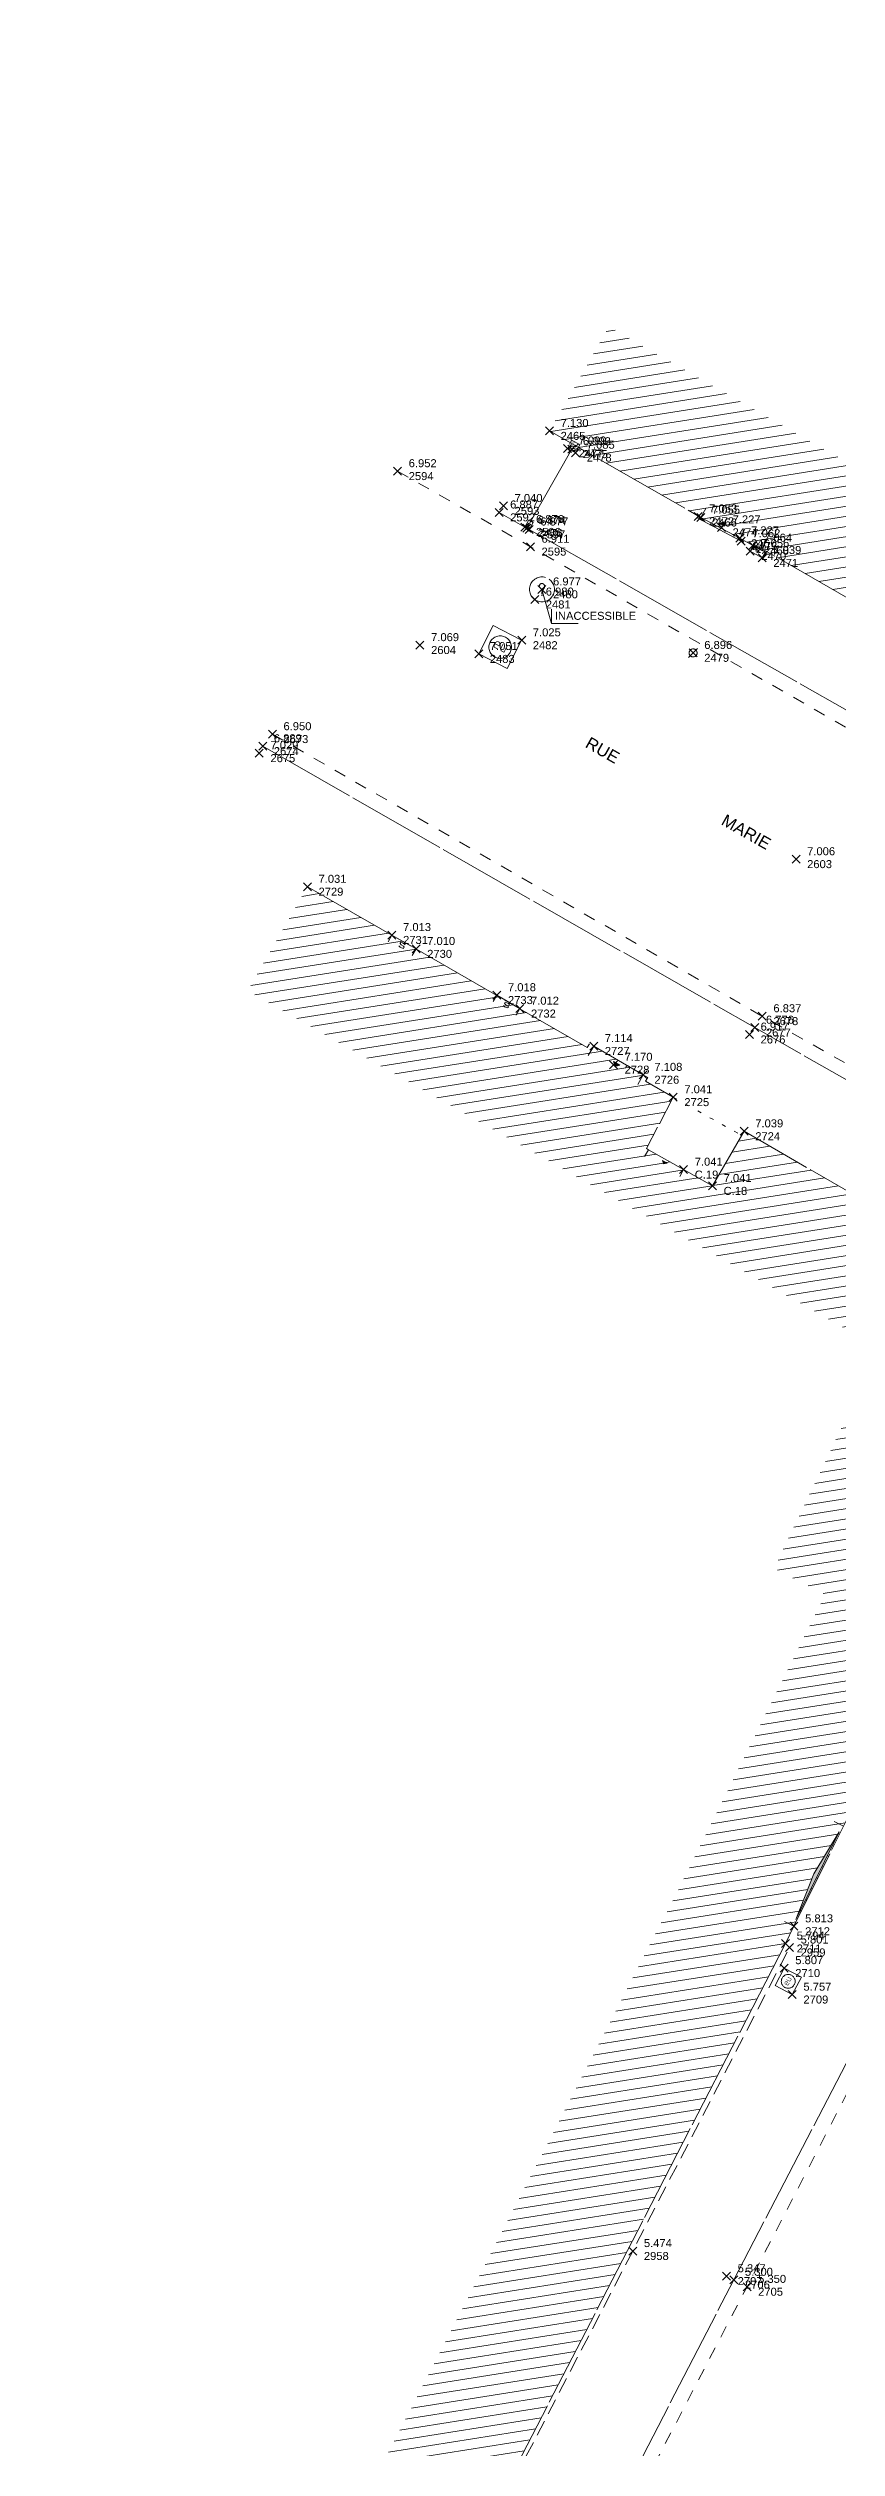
# Model space of a CAD drawing. Header units: metres. Extents: x 1223562 to 1223801, y 7191360 to 7191620.
# Drawn here: x 1223670.4 to 1223690.1, y 7191399.2 to 7191459.2 of the extents above; entities that cross this region are included whole.
import ezdxf
from ezdxf.enums import TextEntityAlignment as Align

# ---------------------------------------------------------------- set-up
doc = ezdxf.new("R2010")
doc.units = ezdxf.units.M
doc.header["$PDMODE"] = 3
doc.header["$PDSIZE"] = 0.1
for name, pattern in [('LL_0822', [2.5, 2.5, 0]), ('LL_0824', [0.35, 0.1, -0.25]), ('LL_0829', [0.6, 0.3, -0.3]), ('RL_1102', [0.6, 0.4, -0.2]), ('RL_1105', [2.5, 2.5, 0]), ('RL_1110', [2.5, 2.5, 0]), ('Socle_Continu', [2.5, 2.5, 0])]:
    doc.linetypes.add(name, pattern=pattern)
for name, color, linetype, lineweight in [('BATIH_SCS', 201, 'Socle_Continu', 13), ('EAUPO_SCS', 140, 'Socle_Continu', 13), ('ELECT_SCS', 1, 'Socle_Continu', 13), ('HABIL_SCI', 7, 'Socle_Continu', 13), ('INDET_SCI', 7, 'Socle_Continu', 13), ('INDET_SCS', 7, 'Socle_Continu', 13), ('SIGTA_SCI', 7, 'Socle_Continu', 13), ('SIGTM_SCI', 1, 'Socle_Continu', 13), ('SIGTO_SCI', 255, 'Socle_Continu', 13), ('VOIRI_SCS', 7, 'Socle_Continu', 13)]:
    doc.layers.add(name, color=color, linetype=linetype, lineweight=lineweight)
for name, color, linetype, lineweight, true_color in [('BATIM_SCS', 7, 'Socle_Continu', 13, 0xdf7fff), ('EAUPL_SCS', 5, 'Socle_Continu', 13, 0x0000ff), ('EAUUS_SCS', 7, 'Socle_Continu', 13, 0x7f3f00)]:
    doc.layers.add(name, color=color, linetype=linetype, lineweight=lineweight, true_color=true_color)
doc.styles.get("Standard").update_dxf_attribs({"font": 'arial.ttf'})
doc.styles.add('Style_2', font='WINGDNG3.TTF')
doc.linetypes.add('BL_0068', pattern='A,0.508,-0.254,["}",Style_2,S=0.254,R=0,X=-0.2,Y=-0.12],0.254', length=1.016)
pattern_1 = [(9, (0, 0), (-0.03910861626, 0.246922085149), [])]

# ---------------------------------------------------------------- blocks, each defined once
blk = doc.blocks.new('YP_1521')
at = {"layer": 'SIGTO_SCI', "color": 7, "linetype": 'Socle_Continu'}
blk.add_point((0, 0), dxfattribs=at)
at = {"layer": 'SIGTA_SCI', "linetype": 'Socle_Continu'}
blk.add_attdef('ALT', (0.278, 0.099), '', height=0.2, dxfattribs=at)
at = {"layer": 'SIGTA_SCI', "linetype": 'Socle_Continu', "flags": 9}
blk.add_attdef('CALQUE_ALT', (1.69, -1.18), '', height=0.2, dxfattribs=at)
at = {"layer": 'SIGTM_SCI', "linetype": 'Socle_Continu'}
blk.add_attdef('MAT', (0.278, -0.223), '', height=0.2, dxfattribs=at)
at = {"layer": 'SIGTM_SCI', "linetype": 'Socle_Continu', "flags": 9}
blk.add_attdef('CALQUE_MAT', (1.69, -1.501), '', height=0.2, dxfattribs=at)
at = {"layer": 'SIGTO_SCI', "linetype": 'Socle_Continu', "flags": 9}
for tag, p in [('ID', (1.69, 0.105)), ('NATURE', (1.69, -0.216)), ('FAMILLE', (1.69, -0.538)), ('CALQUE', (1.69, -0.859)), ('PCRS', (1.69, -1.823))]:
    blk.add_attdef(tag, p, '', height=0.2, dxfattribs=at)
blk = doc.blocks.new('RP_1121')
at = {"layer": 'BATIM_SCS', "linetype": 'Socle_Continu'}
blk.add_hatch(color=256, dxfattribs=at).paths.add_polyline_path([(0.438, 0.086), (0.5, 0.172), (0.563, 0.086)])
for p, q in [((0, 0.276), (0, 0)), ((0.438, 0.086), (0.5, 0.172)), ((0.563, 0.086), (0.438, 0.086)), ((0.5, 0.172), (0.563, 0.086)), ((1, -0.001), (1, 0.275))]:
    blk.add_line(p, q, dxfattribs=at)
at = {"layer": 'BATIM_SCS', "linetype": 'Socle_Continu', "flags": 9}
for tag, p in [('ID', (1.431, 0.651)), ('NATURE', (1.431, 0.33)), ('FAMILLE', (1.431, 0.008)), ('CALQUE', (1.431, -0.313)), ('PCRS', (1.431, -0.634))]:
    blk.add_attdef(tag, p, '', height=0.2, dxfattribs=at)
blk = doc.blocks.new('FP_0406')
at = {"layer": 'ELECT_SCS', "linetype": 'Socle_Continu'}
blk.add_hatch(color=256, dxfattribs=at).paths.add_polyline_path([(0, 0), (0, 0.286), (1, 0.286), (0.1, 0.229)])
at = {"layer": 'ELECT_SCS', "linetype": 'Socle_Continu', "flags": 128}
blk.add_lwpolyline([(0, 0.286), (0, 0), (1, 0), (1, 0.286)], close=True, dxfattribs=at)
at = {"layer": 'ELECT_SCS', "linetype": 'Socle_Continu'}
blk.add_lwpolyline([(0, 0), (0, 0.286), (1, 0.286), (0.1, 0.229)], close=True, dxfattribs=at)
at = {"layer": 'ELECT_SCS', "linetype": 'Socle_Continu', "flags": 128}
blk.add_lwpolyline([(0.689, 0.161), (0.466, 0.074), (0.473, 0.136), (0.314, 0.12), (0.54, 0.215), (0.526, 0.147), (0.689, 0.161)], dxfattribs=at)
at = {"layer": 'ELECT_SCS', "linetype": 'Socle_Continu', "flags": 9}
for tag, p in [('NATURE', (1.244, 0.357)), ('FAMILLE', (1.244, 0.035)), ('ID', (1.244, 0.678)), ('CALQUE', (1.244, -0.286)), ('PCRS', (1.244, -0.607))]:
    blk.add_attdef(tag, p, '', height=0.2, dxfattribs=at)
blk = doc.blocks.new('BP_0086')
at = {"layer": 'EAUPL_SCS', "linetype": 'Socle_Continu', "flags": 128}
blk.add_lwpolyline([(1, 0), (1, 1), (0, 1), (0, 0)], close=True, dxfattribs=at)
at = {"layer": 'EAUPL_SCS', "linetype": 'Socle_Continu', "const_width": 0.0188, "flags": 128}
for points in [[(0.18, 0.76), (0.11, 0.76, -0.424), (0.07, 0.8), (0.07, 0.87, -0.997785), (0.18, 0.87), (0.18, 0.85), (0.09, 0.85)], [(0.25, 0.68), (0.25, 0.93), (0.32, 0.93, -0.410802), (0.37, 0.88), (0.37, 0.81, -0.396178), (0.32, 0.76), (0.27, 0.76)]]:
    blk.add_lwpolyline(points, format="xyb", dxfattribs=at)
at = {"layer": 'EAUPL_SCS', "linetype": 'Socle_Continu', "flags": 128}
for points in [[(0.12, 0.06, 0.308109), (0.25, 0.25, -0.498161), (0.5, 0.5, 0.49989), (0.75, 0.75, -0.306811), (0.87, 0.94)], [(0.94, 0.56, -0.49989), (0.69, 0.31, 0.49989), (0.44, 0.06)], [(0.72, 0.06, -0.52802), (0.84, 0.16, 0.528439), (0.97, 0.25)]]:
    blk.add_lwpolyline(points, format="xyb", dxfattribs=at)
at = {"layer": 'EAUPL_SCS', "linetype": 'Socle_Continu', "flags": 9}
for tag, p in [('CALQUE', (1.49, -0.06)), ('ID', (1.49, 0.91)), ('NATURE', (1.49, 0.58)), ('FAMILLE', (1.49, 0.26)), ('PCRS', (1.49, -0.38))]:
    blk.add_attdef(tag, p, '', height=0.2, dxfattribs=at)
blk = doc.blocks.new('AP_0001')
at = {"layer": 'EAUPO_SCS', "linetype": 'Socle_Continu'}
blk.add_line((0.113, 0.113), (-0.113, -0.113), dxfattribs=at)
blk.add_circle((0, 0), 0.1, dxfattribs=at)
at = {"layer": 'EAUPO_SCS', "linetype": 'Socle_Continu', "flags": 9}
for tag, p in [('ID', (0.809, 0.507)), ('NATURE', (0.809, 0.186)), ('FAMILLE', (0.809, -0.135)), ('CALQUE', (0.809, -0.456)), ('PCRS', (0.809, -0.778))]:
    blk.add_attdef(tag, p, '', height=0.2, dxfattribs=at)
blk = doc.blocks.new('KP_0761')
at = {"layer": 'INDET_SCS', "linetype": 'Socle_Continu', "flags": 128}
blk.add_lwpolyline([(-0.104, 0.13, -1), (0.104, 0.13, -0.209077), (0.05, -0.005, 0.201083), (0, -0.124), (0, -0.182)], format="xyb", dxfattribs=at)
at = {"layer": 'INDET_SCS', "linetype": 'Socle_Continu'}
blk.add_lwpolyline([(-0.009, -0.225, 0.098491), (-0.012, -0.229, 0.098491), (-0.013, -0.234, 0.098491), (-0.012, -0.239, 0.098491), (-0.009, -0.244, 0.098491), (-0.005, -0.246, 0.098491), (0, -0.247, 0.098491), (0.005, -0.246, 0.098491), (0.009, -0.244, 0.098491), (0.012, -0.239, 0.098491), (0.013, -0.234, 0.098491), (0.012, -0.229, 0.098491), (0.009, -0.225, 0.098491), (0.005, -0.222, 0.098491), (0, -0.221, 0.098491), (-0.005, -0.222, 0.098491)], format="xyb", close=True, dxfattribs=at)
blk.add_lwpolyline([(-0.009, -0.225, 0.098491), (-0.012, -0.229, 0.098491), (-0.013, -0.234, 0.098491), (-0.012, -0.239, 0.098491), (-0.009, -0.244, 0.098491), (-0.005, -0.246, 0.098491), (0, -0.247, 0.098491), (0.005, -0.246, 0.098491), (0.009, -0.244, 0.098491), (0.012, -0.239, 0.098491), (0.013, -0.234, 0.098491), (0.012, -0.229, 0.098491), (0.009, -0.225, 0.098491), (0.005, -0.222, 0.098491), (0, -0.221, 0.098491), (-0.005, -0.222, 0.098491)], format="xyb", close=True, dxfattribs=at)
blk.add_circle((0, 0), 0.5, dxfattribs=at)
at = {"layer": 'INDET_SCS', "linetype": 'Socle_Continu', "flags": 9}
for tag, p in [('NATURE', (0.982, 0.28)), ('FAMILLE', (0.982, -0.041)), ('ID', (0.982, 0.601)), ('CALQUE', (0.982, -0.362)), ('PCRS', (0.982, -0.684))]:
    blk.add_attdef(tag, p, '', height=0.2, dxfattribs=at)
blk = doc.blocks.new('BP_0091')
at = {"layer": 'EAUPL_SCS', "linetype": 'Socle_Continu'}
h = blk.add_hatch(color=256, dxfattribs=at)
h.dxf.hatch_style = 1
h.paths.add_polyline_path([(0.09, 0), (0.91, 0, 0.388383)])
blk.add_line((0.91, 0), (0.09, 0), dxfattribs=at)
at = {"layer": 'EAUPL_SCS', "linetype": 'Socle_Continu', "flags": 128}
blk.add_lwpolyline([(0, 0), (0, 0.5), (1, 0.5), (1, 0)], close=True, dxfattribs=at)
at = {"layer": 'EAUPL_SCS', "linetype": 'Socle_Continu'}
blk.add_arc((0.5, -0.44), 0.602, 47.5494, 132.4506, dxfattribs=at)
at = {"layer": 'EAUPL_SCS', "linetype": 'Socle_Continu', "flags": 9}
for tag, p in [('CALQUE', (1.45, -0.06)), ('ID', (1.45, 0.91)), ('NATURE', (1.45, 0.59)), ('FAMILLE', (1.45, 0.27)), ('PCRS', (1.45, -0.38))]:
    blk.add_attdef(tag, p, '', height=0.2, dxfattribs=at)
blk = doc.blocks.new('CP_0163')
at = {"layer": 'EAUUS_SCS', "linetype": 'Socle_Continu'}
blk.add_lwpolyline([(0, 0), (1, 0), (1, 1), (0, 1)], close=True, dxfattribs=at)
at = {"layer": 'EAUUS_SCS', "linetype": 'Socle_Continu', "const_width": 0.0235, "flags": 128}
for points in [[(0.45, 0.412), (0.362, 0.412, -0.405328), (0.31, 0.465), (0.31, 0.553, -0.999132), (0.45, 0.553), (0.45, 0.518), (0.327, 0.518)], [(0.538, 0.624), (0.538, 0.474, 0.410802), (0.6, 0.412), (0.679, 0.412), (0.679, 0.624)]]:
    blk.add_lwpolyline(points, format="xyb", dxfattribs=at)
at = {"layer": 'EAUUS_SCS', "linetype": 'Socle_Continu'}
blk.add_circle((0.5, 0.5), 0.353, dxfattribs=at)
at = {"layer": 'EAUUS_SCS', "linetype": 'Socle_Continu', "flags": 9}
for tag, p in [('NATURE', (1.381, 0.739)), ('ID', (1.381, 1.06)), ('CALQUE', (1.381, 0.096)), ('FAMILLE', (1.381, 0.417)), ('TYPE', (1.381, -0.546)), ('PCRS', (1.381, -0.225))]:
    blk.add_attdef(tag, p, '', height=0.2, dxfattribs=at)
blk = doc.blocks.new('RP_1122')
at = {"layer": 'BATIM_SCS', "linetype": 'Socle_Continu'}
blk.add_hatch(color=256, dxfattribs=at).paths.add_polyline_path([(0.062, 0.033), (0.938, 0.033), (0.5, 0.133)])
for p, q in [((0, 0.265), (0, 0)), ((1, 0), (1, 0.265)), ((0.5, 0.133), (0.062, 0.033)), ((0.062, 0.033), (0.938, 0.033)), ((0.938, 0.033), (0.5, 0.133))]:
    blk.add_line(p, q, dxfattribs=at)
at = {"layer": 'BATIM_SCS', "linetype": 'Socle_Continu', "flags": 9}
for tag, p in [('ID', (1.342, 0.871)), ('NATURE', (1.342, 0.549)), ('FAMILLE', (1.342, 0.228)), ('CALQUE', (1.342, -0.093)), ('PCRS', (1.342, -0.415))]:
    blk.add_attdef(tag, p, '', height=0.2, dxfattribs=at)
blk = doc.blocks.new('RP_1123')
at = {"layer": 'BATIM_SCS', "linetype": 'Socle_Continu'}
for p, q in [((0, 0.25), (0, 0)), ((0, 0), (0.898, 0)), ((0.365, 0.188), (0.421, 0.203)), ((0.365, 0.188), (0.365, 0.156)), ((0.365, 0.141), (0.365, 0.156)), ((0.365, 0.141), (0.393, 0.125)), ((0.421, 0.047), (0.365, 0.062)), ((0.393, 0.125), (0.477, 0.125)), ((0.477, 0.203), (0.421, 0.203)), ((0.477, 0.047), (0.421, 0.047)), ((0.477, 0.203), (0.533, 0.188)), ((0.477, 0.125), (0.533, 0.109)), ((0.533, 0.062), (0.477, 0.047)), ((0.533, 0.109), (0.533, 0.094)), ((0.533, 0.094), (0.533, 0.062)), ((0.898, 0), (0.898, 0.25))]:
    blk.add_line(p, q, dxfattribs=at)
at = {"layer": 'BATIM_SCS', "linetype": 'Socle_Continu', "flags": 9}
for tag, p in [('ID', (1.247, 0.805)), ('CALQUE', (1.247, -0.159)), ('NATURE', (1.247, 0.484)), ('FAMILLE', (1.247, 0.163)), ('PCRS', (1.247, -0.48))]:
    blk.add_attdef(tag, p, '', height=0.2, dxfattribs=at)
blk = doc.blocks.new('*U90')
at = {"layer": 'INDET_SCI', "linetype": 'Socle_Continu'}
blk.add_line((0.235, -0.849), (0, 0), dxfattribs=at)
at = {"layer": 'INDET_SCI', "linetype": 'Socle_Continu', "flags": 128}
blk.add_lwpolyline([(0.908, -0.849), (0.235, -0.849), (0.235, -0.492)], dxfattribs=at)
at = {"layer": 'INDET_SCI', "linetype": 'Socle_Continu'}
blk.add_point((0, 0), dxfattribs=at)
at = {"layer": 'INDET_SCI', "linetype": 'Socle_Continu', "flags": 9}
for tag, p in [('NATURE', (1.967, -0.177)), ('ID', (1.967, 0.144)), ('FAMILLE', (1.967, -0.499)), ('CALQUE', (1.967, -0.82)), ('PCRS', (1.967, -1.141))]:
    blk.add_attdef(tag, p, '', height=0.2, dxfattribs=at)
at = {"layer": 'INDET_SCI', "linetype": 'Socle_Continu'}
blk.add_attdef('TXT', (0.323, -0.761), '', height=0.2, dxfattribs=at)
blk = doc.blocks.new('ZP_1565')
at = {"layer": 'HABIL_SCI', "linetype": 'Socle_Continu'}
blk.add_attdef('TYPE', text='', height=0.3, dxfattribs=at).set_placement((0, 0), align=Align.MIDDLE_CENTER)
at = {"layer": 'HABIL_SCI', "linetype": 'Socle_Continu', "flags": 9}
for tag, p in [('ID', (0.547, -0.599)), ('NATURE', (0.547, -0.92)), ('FAMILLE', (0.547, -1.242)), ('PCRS', (0.533, -1.833)), ('CALQUE', (0.547, -1.563))]:
    blk.add_attdef(tag, p, '', height=0.2, dxfattribs=at)

msp = doc.modelspace()

# ---------------------------------------------------------------- hatches: boundary and pattern name
at = {"layer": 'BATIH_SCS', "linetype": 'Socle_Continu'}
h = msp.add_hatch(dxfattribs=at)
h.set_pattern_fill('RL_1107', color=256, angle=324, pattern_type=2)
h.set_pattern_definition(pattern_1)
h.paths.add_polyline_path([(1223715.221, 7191462.04), (1223715.678, 7191462.949), (1223716.233, 7191464.007), (1223716.476, 7191464.486), (1223717.052, 7191465.57), (1223718.068, 7191467.537), (1223719.743, 7191470.824), (1223720.161, 7191471.617), (1223723.001, 7191477.102), (1223724.116, 7191479.261), (1223724.827, 7191480.674), (1223728.369, 7191487.521), (1223729.933, 7191490.592), (1223729.809, 7191490.655, -0.713689), (1223729.362, 7191490.809, -0.535543), (1223729.708, 7191491.04), (1223729.749, 7191491.137), (1223728.002, 7191492.156), (1223727.26, 7191491.953), (1223701.685, 7191442.431), (1223684.443, 7191452.241), (1223682.954, 7191449.637), (1223686.743, 7191447.471), (1223687.774, 7191446.922), (1223687.773, 7191446.921), (1223688.043, 7191446.77), (1223688.066, 7191446.809), (1223691.323, 7191444.938), (1223691.297, 7191444.895), (1223691.966, 7191444.496), (1223692.478, 7191444.206), (1223694.64, 7191442.973), (1223694.98, 7191442.776), (1223696.019, 7191442.187), (1223697.189, 7191441.536), (1223697.785, 7191441.198), (1223701.033, 7191439.35), (1223701.621, 7191439.015), (1223702.807, 7191438.342, 0.15962), (1223702.897, 7191438.327, 0.245462), (1223703.007, 7191438.409), (1223703.554, 7191439.494), (1223703.921, 7191440.222), (1223708.099, 7191448.324), (1223708.732, 7191449.565), (1223709.615, 7191451.28), (1223710.016, 7191452.078), (1223712.5, 7191456.867), (1223712.931, 7191457.654)])
h.paths.add_polyline_path([(1223712.565, 7191457.343), (1223712.667, 7191457.351), (1223712.613, 7191457.253)], flags=16)
h.paths.add_polyline_path([(1223715.344, 7191462.476), (1223715.296, 7191462.572), (1223715.401, 7191462.59)], flags=16)
h.paths.add_polyline_path([(1223709.764, 7191451.768), (1223709.713, 7191451.668), (1223709.662, 7191451.757)], flags=16)
h.paths.add_polyline_path([(1223716.242, 7191464.304), (1223716.254, 7191464.317), (1223716.238, 7191464.287), (1223716.232, 7191464.253), (1223716.248, 7191464.244), (1223716.257, 7191464.24), (1223716.273, 7191464.251), (1223716.295, 7191464.296), (1223716.319, 7191464.321), (1223716.327, 7191464.317), (1223716.352, 7191464.304), (1223716.337, 7191464.274), (1223716.344, 7191464.309), (1223716.319, 7191464.321), (1223716.295, 7191464.296), (1223716.273, 7191464.251), (1223716.225, 7191464.219)], flags=16)
h.paths.add_polyline_path([(1223708.379, 7191449.061), (1223708.3, 7191448.906), (1223708.262, 7191449.023)], flags=16)
h.paths.add_polyline_path([(1223717.42, 7191466.47), (1223717.407, 7191466.633), (1223717.547, 7191466.716)], flags=16)
h.paths.add_polyline_path([(1223719.138, 7191469.819), (1223719.083, 7191469.902), (1223719.182, 7191469.906)], flags=16)
h.paths.add_polyline_path([(1223719.85, 7191471.211), (1223719.8, 7191471.301), (1223719.902, 7191471.31)], flags=16)
h.paths.add_polyline_path([(1223703.584, 7191439.964), (1223703.562, 7191439.918), (1223703.551, 7191439.867), (1223703.589, 7191439.847), (1223703.613, 7191439.864), (1223703.648, 7191439.932), (1223703.683, 7191439.971), (1223703.721, 7191439.952), (1223703.706, 7191439.874), (1223703.688, 7191439.855), (1223703.711, 7191439.9), (1223703.721, 7191439.952), (1223703.683, 7191439.971), (1223703.648, 7191439.932), (1223703.602, 7191439.841), (1223703.551, 7191439.867), (1223703.567, 7191439.944)], flags=16)
h.paths.add_polyline_path([(1223701.384, 7191439.326), (1223701.342, 7191439.336), (1223701.324, 7191439.306), (1223701.337, 7191439.285), (1223701.392, 7191439.254), (1223701.423, 7191439.222), (1223701.417, 7191439.212), (1223701.405, 7191439.192), (1223701.342, 7191439.208), (1223701.326, 7191439.223), (1223701.363, 7191439.202), (1223701.405, 7191439.192), (1223701.423, 7191439.222), (1223701.392, 7191439.254), (1223701.319, 7191439.295), (1223701.342, 7191439.336), (1223701.406, 7191439.32), (1223701.421, 7191439.305)], flags=16)
h.paths.add_polyline_path([(1223697.582, 7191441.491), (1223697.545, 7191441.512), (1223697.502, 7191441.523), (1223697.484, 7191441.492), (1223697.497, 7191441.471), (1223697.553, 7191441.439), (1223697.584, 7191441.408), (1223697.578, 7191441.397), (1223697.566, 7191441.377), (1223697.501, 7191441.393), (1223697.486, 7191441.409), (1223697.523, 7191441.387), (1223697.566, 7191441.377), (1223697.584, 7191441.408), (1223697.553, 7191441.439), (1223697.478, 7191441.482), (1223697.502, 7191441.523), (1223697.566, 7191441.507)], flags=16)
h.paths.add_polyline_path([(1223695.584, 7191442.631), (1223695.607, 7191442.52), (1223695.477, 7191442.593)], flags=16)
h.paths.add_polyline_path([(1223723.041, 7191477.252), (1223723.441, 7191478.242), (1223724.017, 7191479.141)], flags=16)
h.paths.add_polyline_path([(1223694.522, 7191443.079), (1223692.629, 7191444.158), (1223693.625, 7191443.705)], flags=16)
h.paths.add_polyline_path([(1223687.311, 7191447.364), (1223687.331, 7191447.255), (1223687.21, 7191447.32)], flags=16)
h.paths.add_polyline_path([(1223725.351, 7191481.844), (1223725.308, 7191481.95), (1223725.419, 7191481.977)], flags=16)
h = msp.add_hatch(dxfattribs=at)
h.set_pattern_fill('RL_1107', color=256, angle=324, pattern_type=2)
h.set_pattern_definition(pattern_1)
h.paths.add_polyline_path([(1223695.134, 7191427.928), (1223691.466, 7191430.024), (1223687.823, 7191432.131), (1223687.032, 7191430.764), (1223686.309, 7191431.172), (1223685.43, 7191431.669), (1223685.378, 7191431.698), (1223686.049, 7191432.983), (1223685.357, 7191433.383), (1223685.412, 7191433.478), (1223685.3, 7191433.543), (1223684.059, 7191434.262), (1223683.955, 7191434.322), (1223683.9, 7191434.227), (1223681.868, 7191435.392), (1223681.847, 7191435.357), (1223681.91, 7191435.341), (1223681.925, 7191435.325), (1223681.889, 7191435.346), (1223681.847, 7191435.357), (1223681.836, 7191435.337), (1223681.83, 7191435.327), (1223681.86, 7191435.296), (1223681.932, 7191435.254), (1223681.908, 7191435.214), (1223681.846, 7191435.23), (1223681.831, 7191435.246), (1223681.867, 7191435.225), (1223681.914, 7191435.264), (1223681.824, 7191435.317), (1223681.868, 7191435.392), (1223676.898, 7191438.243), (1223675.405, 7191435.641), (1223691.219, 7191426.71), (1223688.568, 7191421.2), (1223689.857, 7191420.553), (1223686.193, 7191413.202), (1223677.692, 7191396.716), (1223680.359, 7191395.341), (1223688.859, 7191411.827), (1223689.07, 7191412.258), (1223690.308, 7191414.765), (1223692.757, 7191419.643), (1223693.221, 7191420.59), (1223693.688, 7191421.544), (1223692.372, 7191422.188)])
h.paths.add_polyline_path([(1223692.79, 7191429.01), (1223692.781, 7191429.114), (1223692.883, 7191429.056)], flags=16)
h.paths.add_polyline_path([(1223685.894, 7191431.336), (1223685.81, 7191431.314), (1223685.784, 7191431.398)], flags=16)
h.paths.add_polyline_path([(1223692.941, 7191420.213), (1223692.883, 7191420.095), (1223692.834, 7191420.192)], flags=16)
h.paths.add_polyline_path([(1223684.714, 7191433.783), (1223684.593, 7191433.754), (1223684.559, 7191433.873)], flags=16)
h.paths.add_polyline_path([(1223690.201, 7191414.623), (1223689.117, 7191412.43), (1223689.57, 7191413.57)], flags=16)
h.paths.add_polyline_path([(1223679.298, 7191436.704), (1223679.233, 7191436.721), (1223679.217, 7191436.737), (1223679.255, 7191436.716), (1223679.298, 7191436.704), (1223679.317, 7191436.736), (1223679.304, 7191436.757), (1223679.247, 7191436.79), (1223679.216, 7191436.822), (1223679.222, 7191436.832), (1223679.234, 7191436.853), (1223679.299, 7191436.837), (1223679.315, 7191436.82), (1223679.277, 7191436.842), (1223679.234, 7191436.853), (1223679.216, 7191436.822), (1223679.247, 7191436.79), (1223679.323, 7191436.746)], flags=16)

# ---------------------------------------------------------------- linework, layer by layer
at = {"layer": 'BATIM_SCS', "linetype": 'RL_1105', "flags": 128}
msp.add_lwpolyline([(1223729.933, 7191490.592), (1223728.369, 7191487.521), (1223724.827, 7191480.674), (1223724.116, 7191479.261), (1223723.001, 7191477.102), (1223720.161, 7191471.617), (1223719.743, 7191470.824), (1223718.068, 7191467.537), (1223717.052, 7191465.57), (1223716.476, 7191464.486), (1223716.233, 7191464.007), (1223715.678, 7191462.949), (1223715.221, 7191462.04), (1223712.931, 7191457.654), (1223712.5, 7191456.867), (1223710.016, 7191452.078), (1223709.615, 7191451.28), (1223708.732, 7191449.565), (1223708.099, 7191448.324), (1223703.921, 7191440.222), (1223703.554, 7191439.494), (1223703.007, 7191438.409, -0.245462), (1223702.897, 7191438.327, -0.15962), (1223702.807, 7191438.342), (1223701.621, 7191439.015), (1223701.033, 7191439.35), (1223697.785, 7191441.198), (1223697.189, 7191441.536), (1223696.019, 7191442.187), (1223694.98, 7191442.776), (1223694.64, 7191442.973), (1223692.478, 7191444.206), (1223691.966, 7191444.496), (1223691.297, 7191444.895), (1223691.323, 7191444.938), (1223688.066, 7191446.809), (1223688.043, 7191446.77), (1223687.717, 7191446.953), (1223686.743, 7191447.471), (1223682.954, 7191449.637)], format="xyb", dxfattribs=at)
at = {"layer": 'BATIM_SCS', "linetype": 'RL_1110', "flags": 128}
msp.add_lwpolyline([(1223686.675, 7191447.51), (1223686.651, 7191447.467), (1223687.751, 7191446.882), (1223687.773, 7191446.921)], dxfattribs=at)
at = {"layer": 'BATIM_SCS', "linetype": 'RL_1105', "flags": 128}
for points in [[(1223686.049, 7191432.983), (1223685.357, 7191433.383), (1223685.412, 7191433.478), (1223685.3, 7191433.543), (1223684.059, 7191434.262), (1223683.955, 7191434.322), (1223683.9, 7191434.227), (1223676.898, 7191438.243)], [(1223687.032, 7191430.764), (1223686.309, 7191431.172), (1223685.43, 7191431.669), (1223685.378, 7191431.698), (1223686.049, 7191432.983)], [(1223687.823, 7191432.131), (1223687.032, 7191430.764)], [(1223692.372, 7191422.188), (1223695.134, 7191427.928), (1223691.466, 7191430.024), (1223687.823, 7191432.131)], [(1223688.859, 7191411.827), (1223689.07, 7191412.258), (1223690.308, 7191414.765), (1223692.757, 7191419.643), (1223693.221, 7191420.59), (1223693.688, 7191421.544), (1223692.372, 7191422.188)], [(1223688.859, 7191411.827), (1223680.359, 7191395.341)]]:
    msp.add_lwpolyline(points, dxfattribs=at)
at = {"layer": 'BATIM_SCS', "linetype": 'RL_1102', "flags": 128}
msp.add_lwpolyline([(1223679.975, 7191395.299), (1223680.339, 7191395.11), (1223685.037, 7191404.141), (1223688.958, 7191411.729), (1223688.859, 7191411.827)], dxfattribs=at)
at = {"layer": 'EAUPL_SCS', "linetype": 'BL_0068', "flags": 128}
msp.add_lwpolyline([(1223683.511, 7191449.181), (1223682.383, 7191447.21)], dxfattribs=at)
at = {"layer": 'VOIRI_SCS', "linetype": 'LL_0829', "flags": 128}
for points in [[(1223679.154, 7191448.632), (1223682.476, 7191446.744), (1223691.018, 7191441.858), (1223700.333, 7191436.557), (1223700.445, 7191436.328), (1223700.802, 7191436.086), (1223701.323, 7191435.813), (1223701.361, 7191435.795), (1223701.65, 7191435.67), (1223701.947, 7191435.562), (1223702.391, 7191435.432), (1223702.463, 7191435.93)], [(1223676.021, 7191442.058), (1223688.277, 7191435.008), (1223697.826, 7191429.621), (1223697.656, 7191429.305)], [(1223698.753, 7191425), (1223699.079, 7191424.835), (1223697.001, 7191420.786), (1223694.232, 7191415.465), (1223693.218, 7191413.544), (1223687.895, 7191403.247), (1223685.08, 7191397.854)]]:
    msp.add_lwpolyline(points, dxfattribs=at)
at = {"layer": 'VOIRI_SCS', "linetype": 'LL_0822', "flags": 128}
for points in [[(1223681.691, 7191447.6), (1223682.339, 7191447.236)], [(1223682.447, 7191447.175), (1223690.403, 7191442.646)], [(1223675.78, 7191441.756), (1223688.09, 7191434.722), (1223696.688, 7191429.844)]]:
    msp.add_lwpolyline(points, dxfattribs=at)
at = {"layer": 'VOIRI_SCS', "linetype": 'LL_0824', "flags": 128}
msp.add_lwpolyline([(1223686.049, 7191432.983), (1223687.763, 7191432.027)], dxfattribs=at)
at = {"layer": 'VOIRI_SCS', "linetype": 'LL_0822', "flags": 128}
msp.add_lwpolyline([(1223670.408, 7191373.996), (1223670.929, 7191374.598), (1223671.473, 7191375.279), (1223672.213, 7191376.256), (1223672.551, 7191376.668), (1223672.32, 7191379.344), (1223674.023, 7191381.738), (1223676.725, 7191385.583), (1223677.32, 7191386.447), (1223677.575, 7191386.798), (1223680.824, 7191391.442, 0.004285), (1223682.471, 7191393.84, 0.032782), (1223683.614, 7191395.801, -0.009909), (1223684.768, 7191398.007), (1223687.565, 7191403.424), (1223692.921, 7191413.726), (1223693.304, 7191414.466), (1223693.933, 7191415.668), (1223696.679, 7191420.977), (1223698.22, 7191424.09), (1223699.067, 7191425.653)], format="xyb", dxfattribs=at)

# ---------------------------------------------------------------- block references
at = {"layer": 'BATIM_SCS', "linetype": 'Socle_Continu'}
for name, p, xscale, rotation in [('RP_1121', (1223686.743, 7191447.471), 1.102792532854613, 331.9735606210651), ('RP_1121', (1223685.3, 7191433.543), 1.434208377099347, 149.9210033438484), ('RP_1122', (1223689.07, 7191412.258), 2.795809758955879, 63.71121808677395)]:
    msp.add_blockref(name, p, dxfattribs=dict(at, xscale=xscale, rotation=rotation))
for name, p, xscale, yscale, zscale, rotation in [('RP_1123', (1223679.616, 7191436.689), 0.7752456511998131, 0.7752456511998131, 0.7752456511998131, 150.0507810583977), ('RP_1123', (1223682.213, 7191435.197), 0.7432656827609914, 0.7432656827609914, 0.7432656827609914, 149.6501800723464), ('RP_1121', (1223686.309, 7191431.172), 1.010000120218812, 0.7042213226096987, 0.7042213226096987, 150.5901577696705)]:
    msp.add_blockref(name, p, dxfattribs=dict(at, xscale=xscale, yscale=yscale, zscale=zscale, rotation=rotation))
at = {"layer": 'EAUPL_SCS', "linetype": 'Socle_Continu', "xscale": 0.2320135615243181, "yscale": 0.2320135615243181, "zscale": 1.41421356014982, "rotation": 332.7877598078721}
msp.add_blockref('BP_0086', (1223683.402, 7191449.2), dxfattribs=at)
at = {"layer": 'EAUPL_SCS', "linetype": 'Socle_Continu', "xscale": 0.1240028966416472, "yscale": 0.4038, "rotation": 330.5153664477668}
msp.add_blockref('BP_0091', (1223682.339, 7191447.236), dxfattribs=at)
at = {"layer": 'EAUPO_SCS', "linetype": 'Socle_Continu'}
msp.add_blockref('AP_0001', (1223686.547, 7191444.089), dxfattribs=at)
at = {"layer": 'EAUUS_SCS', "linetype": 'Socle_Continu', "xscale": 0.7976674432970574, "yscale": 0.7976674432970574, "zscale": 0.9550633293760971, "rotation": 332.7401921286466}
msp.add_blockref('CP_0163', (1223681.183, 7191444.062), dxfattribs=at)
at = {"layer": 'EAUUS_SCS', "linetype": 'Socle_Continu', "xscale": 0.4898607775521505, "yscale": 0.4898607775521505, "rotation": 62.11422137203846}
msp.add_blockref('CP_0163', (1223689.028, 7191410.551), dxfattribs=at)
at = {"layer": 'ELECT_SCS', "linetype": 'Socle_Continu', "xscale": 0.3465278656810962, "yscale": 0.6, "rotation": 330.0675502209595}
msp.add_blockref('FP_0406', (1223687.975, 7191446.635), dxfattribs=at)
at = {"layer": 'HABIL_SCI', "linetype": 'Socle_Continu', "rotation": 330.3921661814182}
msp.add_blockref('ZP_1565', (1223688.24, 7191439.408), dxfattribs=at).add_auto_attribs({'TYPE': 'RUE                          MARIE                          DORVAL'})
at = {"layer": 'INDET_SCI', "linetype": 'Socle_Continu'}
msp.add_blockref('*U90', (1223682.765, 7191445.677), dxfattribs=at).add_auto_attribs({'TXT': 'INACCESSIBLE'})
at = {"layer": 'INDET_SCS', "linetype": 'Socle_Continu', "xscale": 0.62443957886112, "yscale": 0.62443957886112}
msp.add_blockref('KP_0761', (1223682.765, 7191445.677), dxfattribs=at)
at = {"layer": 'SIGTO_SCI', "linetype": 'Socle_Continu'}
for p, values in [((1223682.954, 7191449.637), {'ALT': '7.130', 'MAT': '2465'}), ((1223683.402, 7191449.2), {'ALT': '7.099', 'MAT': '2477'}), ((1223683.511, 7191449.181), {'ALT': '6.993', 'MAT': '2475'}), ((1223683.608, 7191449.094), {'ALT': '7.085', 'MAT': '2478'}), ((1223679.154, 7191448.632), {'ALT': '6.952', 'MAT': '2594'}), ((1223681.691, 7191447.6), {'ALT': '6.887', 'MAT': '2592'}), ((1223681.802, 7191447.762), {'ALT': '7.040', 'MAT': '2593'}), ((1223682.339, 7191447.236), {'ALT': '6.876', 'MAT': '2596'}), ((1223682.383, 7191447.21), {'ALT': '6.874', 'MAT': '2476'}), ((1223682.447, 7191447.175), {'ALT': '6.877', 'MAT': '2597'}), ((1223686.67, 7191447.502), {'ALT': '7.053', 'MAT': '2472'}), ((1223686.743, 7191447.471), {'ALT': '7.055', 'MAT': '2466'}), ((1223687.256, 7191447.227), {'ALT': '7.227', 'MAT': '2474'}), ((1223687.717, 7191446.953), {'ALT': '7.227', 'MAT': '2467'}), ((1223682.476, 7191446.744), {'ALT': '6.911', 'MAT': '2595'}), ((1223687.751, 7191446.882), {'ALT': '7.062', 'MAT': '2473'}), ((1223687.975, 7191446.635), {'ALT': '7.056', 'MAT': '2470'}), ((1223688.043, 7191446.77), {'ALT': '7.064', 'MAT': '2468'}), ((1223688.275, 7191446.462), {'ALT': '7.039', 'MAT': '2471'}), ((1223682.583, 7191445.423), {'ALT': '6.980', 'MAT': '2481'}), ((1223682.765, 7191445.677), {'ALT': '6.977', 'MAT': '2480'}), ((1223679.714, 7191444.284), {'ALT': '7.069', 'MAT': '2604'}), ((1223681.183, 7191444.062), {'ALT': '7.051', 'MAT': '2483'}), ((1223682.258, 7191444.405), {'ALT': '7.025', 'MAT': '2482'}), ((1223686.547, 7191444.089), {'ALT': '6.896', 'MAT': '2479'}), ((1223675.695, 7191441.581), {'ALT': '7.029', 'MAT': '2675'}), ((1223675.78, 7191441.756), {'ALT': '6.889', 'MAT': '2674'}), ((1223676.021, 7191442.058), {'ALT': '6.950', 'MAT': '2673'}), ((1223689.121, 7191438.932), {'ALT': '7.006', 'MAT': '2603'}), ((1223676.898, 7191438.243), {'ALT': '7.031', 'MAT': '2729'}), ((1223679.013, 7191437.037), {'ALT': '7.013', 'MAT': '2731'}), ((1223679.616, 7191436.689), {'ALT': '7.010', 'MAT': '2730'}), ((1223681.637, 7191435.534), {'ALT': '7.018', 'MAT': '2733'}), ((1223682.213, 7191435.197), {'ALT': '7.012', 'MAT': '2732'}), ((1223688.277, 7191435.008), {'ALT': '6.837', 'MAT': '2678'}), ((1223687.956, 7191434.549), {'ALT': '6.917', 'MAT': '2676'}), ((1223688.09, 7191434.722), {'ALT': '6.776', 'MAT': '2677'}), ((1223684.059, 7191434.262), {'ALT': '7.114', 'MAT': '2727'}), ((1223684.554, 7191433.795), {'ALT': '7.170', 'MAT': '2728'}), ((1223685.3, 7191433.543), {'ALT': '7.108', 'MAT': '2726'}), ((1223686.049, 7191432.983), {'ALT': '7.041', 'MAT': '2725'}), ((1223687.823, 7191432.131), {'ALT': '7.039', 'MAT': '2724'}), ((1223686.309, 7191431.172), {'ALT': '7.041', 'MAT': 'C.19'}), ((1223687.032, 7191430.764), {'ALT': '7.041', 'MAT': 'C.18'}), ((1223689.07, 7191412.258), {'ALT': '5.813', 'MAT': '2712'}), ((1223688.859, 7191411.827), {'ALT': '5.794', 'MAT': '2711'}), ((1223688.958, 7191411.729), {'ALT': '5.801', 'MAT': '2959'}), ((1223688.824, 7191411.213), {'ALT': '5.807', 'MAT': '2710'}), ((1223689.028, 7191410.551), {'ALT': '5.757', 'MAT': '2709'}), ((1223685.037, 7191404.141), {'ALT': '5.474', 'MAT': '2958'}), ((1223687.383, 7191403.512), {'ALT': '5.347', 'MAT': '2707'}), ((1223687.565, 7191403.424), {'ALT': '5.300', 'MAT': '2706'}), ((1223687.895, 7191403.247), {'ALT': '5.350', 'MAT': '2705'})]:
    msp.add_blockref('YP_1521', p, dxfattribs=at).add_auto_attribs(values)

doc.saveas('drawing.dxf')
